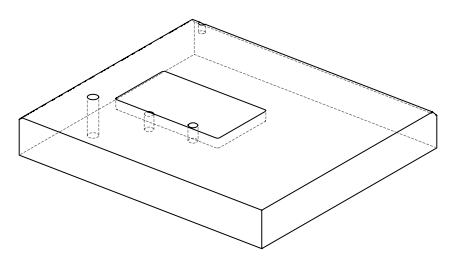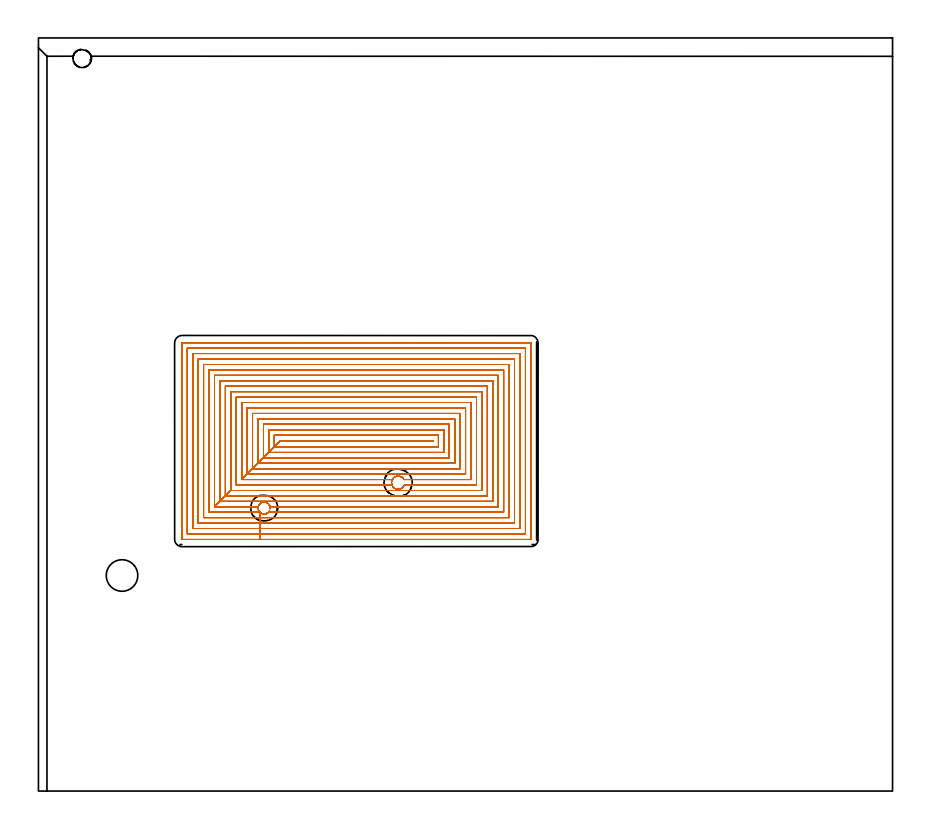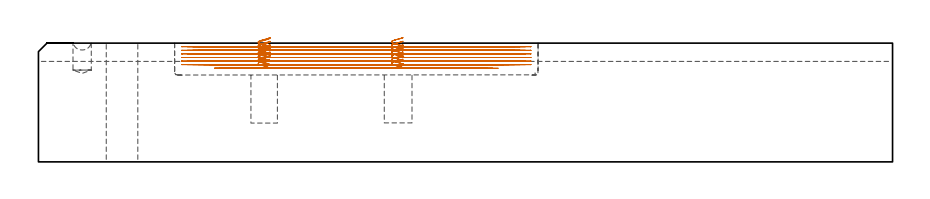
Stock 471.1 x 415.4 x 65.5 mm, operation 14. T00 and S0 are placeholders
(PLAN: 14 operations, 7 tool changes, 160.6 min)
(1 SPOT_DRILL | STEP1HOLE | NXT0321_9005460120000 | 0.03 min | 4 mm3)
(2 SPOT_DRILL_1 | STEP1POCKET | NXT0321_9005460120000 | 0.03 min | 1919 mm3)
(3 SPOT_DRILL_2 | STEP1POCKET_1 | NXT0321_9005460120000 | 0.03 min | 1922 mm3)
(4 SPOT_DRILL_3 | STEP1POCKET_2 | NXT0321_9005460120000 | 0.03 min | 1 mm3)
(5 DRILL_THROUGH_HOLE_INTO_CENTER | STEP1HOLE | NXT0301_072 | 0.28 min | 5212 mm3)
(6 DRILL_TO_ENLARGE_THROUGH_HOLE | STEP1HOLE | UGT0301_245 | 0.3 min | 10324 mm3)
(7 DRILL_BLIND_HOLE_INTO_CENTER | STEP1POCKET | NXT0301_128 | 0.12 min | 2928 mm3)
(8 DRILL_BLIND_HOLE_INTO_CENTER_1 | STEP1POCKET_1 | NXT0301_128 | 0.12 min | 2909 mm3)
(9 DRILL_BLIND_HOLE_INTO_CENTER_2 | STEP1POCKET_2 | NXT0301_072 | 0.08 min | 1230 mm3)
(10 MILL_ROUGH_BLIND_HOLE_CONTOUR | STEP1POCKET | NXT0201_013 | Spiral | 0.59 min | 2525 mm3)
(11 MILL_ROUGH_BLIND_HOLE_CONTOUR_1 | STEP1POCKET_1 | NXT0201_013 | Spiral | 0.64 min | 3239 mm3)
(12 AREA_MILL | FG_CHAMFER_SURFACE | UGT0205_001 | 6.7 min | 4562 mm3)
(13 AREA_MILL_1 | FG_CHAMFER_SURFACE_1 | UGT0205_001 | 15.36 min | 23914 mm3)
(14 MILL_RECTANGULAR_POCKET | POCKET_RECTANGULAR_STRAIGHT | UGT0201_086 | Follow Part, ap 2, ae 75% | 136.3 min | 408653 mm3)
(TOOL NXT0321_9005460120000 | NC Spot Drill, 142deg, 12mm, Carbide, Uncoated | D12 PA142 FL30 Z2)
(TOOL NXT0301_072 | Carbide Drill 10.1mm [860.1-1010-051A1-MM 2214] | D10.1 PA140 FL71 Z2)
(TOOL UGT0301_245 | Twist Drill 17.4 mm | D17.4 PA118 FL130 Z2)
(TOOL NXT0301_128 | Carbide Drill 12mm [861.1-1200-036A1-GP GC34] | D12 PA150 FL37.4 Z2)
(TOOL NXT0201_013 | ENDMILL 10mm | D10 FL30 Z4)
(TOOL UGT0205_001 | Chamfer Mill 20 x 3 x 45 deg. | D20 FL50 Z2)
(TOOL UGT0201_086 | End Mill 8 mm | D8 R2 FL19 Z4)
(OP 14 MILL_RECTANGULAR_POCKET, part 1 of 2)
G17 G21 G94 G90
T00 M6
G54
G17 G0 G90 X201.195 Y167.757 S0 M3
G43 Z75.5 H0
Z68.5
G94 G1 X201.038 Y167.567 Z68.434 F250.
X200.909 Y167.448 Z68.387
X200.381 Y167.038 Z68.208
X200.2 Y166.938 Z68.152
X199.941 Y166.796 Z68.073
X199.643 Y166.685 Z67.988
X199.469 Y166.622 Z67.938
X199.042 Y166.507 Z67.82
X198.593 Y166.472 Z67.699
X198.09 Y166.464 Z67.564
X197.728 Y166.515 Z67.467
X197.069 Y166.702 Z67.283
X196.846 Y166.794 Z67.218
X196.306 Y167.132 Z67.048
X195.829 Y167.501 Z66.886
X195.397 Y168.044 Z66.7
X195.132 Y168.48 Z66.563
X194.987 Y168.852 Z66.456
X194.969 Y168.901 Z66.442
X194.819 Y169.393 Z66.305
X194.774 Y169.803 Z66.194
X194.76 Y170.32 Z66.056
X194.797 Y170.682 Z65.958
X195.043 Y171.548 Z65.717
X195.367 Y172.103 Z65.544
X195.448 Y172.222 Z65.506
X195.713 Y172.58 Z65.387
X195.815 Y172.685 Z65.347
X196.187 Y172.983 Z65.22
X196.338 Y173.1 Z65.168
X196.815 Y173.389 Z65.019
X197.222 Y173.538 Z64.903
X197.698 Y173.681 Z64.77
X198.11 Y173.726 Z64.659
X198.627 Y173.74 Z64.52
X198.988 Y173.702 Z64.423
X199.485 Y173.567 Z64.285
X199.919 Y173.416 Z64.162
X200.412 Y173.127 Z64.008
X200.753 Y172.894 Z63.898
X200.811 Y172.848 Z63.878
X201.094 Y172.556 Z63.769
X201.268 Y172.332 Z63.693
X201.475 Y172.059 Z63.601
X201.617 Y171.8 Z63.522
X238.6 F500.
Y214.3
X112.1
Y171.8
X133.1 Y192.8
X217.6
Y193.3
X133.1
Y192.8
X130.1 Y189.8
X220.6
Y196.3
X130.1
Y189.8
X127.1 Y186.8
X223.6
Y199.3
X127.1
Y186.8
X124.1 Y183.8
X226.6
Y202.3
X124.1
Y183.8
X121.1 Y180.8
X229.6
Y205.3
X121.1
Y180.8
X118.1 Y177.8
X232.6
Y208.3
X118.1
Y177.8
X115.1 Y174.8
X235.6
Y211.3
X115.1
Y174.8
X112.1 Y171.8
X195.19
G0 X200.892 Y172.765 Z68.5
G1 X200.811 Y172.848 Z68.469 F250.
X200.753 Y172.894 Z68.449
X200.412 Y173.127 Z68.338
X199.919 Y173.416 Z68.185
X199.485 Y173.567 Z68.062
X198.988 Y173.702 Z67.924
X198.627 Y173.74 Z67.827
X198.11 Y173.726 Z67.688
X197.698 Y173.681 Z67.577
X197.222 Y173.538 Z67.444
X196.815 Y173.389 Z67.328
X196.338 Y173.1 Z67.179
X196.187 Y172.983 Z67.127
X195.815 Y172.685 Z67.
X195.713 Y172.58 Z66.96
X195.448 Y172.222 Z66.841
X195.367 Y172.103 Z66.802
X195.043 Y171.548 Z66.63
X195.027 Y171.507 Z66.618
X194.953 Y171.26 Z66.549
X194.797 Y170.682 Z66.389
X194.76 Y170.32 Z66.291
X194.774 Y169.803 Z66.153
X194.819 Y169.393 Z66.042
X194.969 Y168.901 Z65.905
X194.987 Y168.852 Z65.89
X195.132 Y168.48 Z65.784
X195.397 Y168.044 Z65.647
X195.829 Y167.501 Z65.461
X196.306 Y167.132 Z65.299
X196.846 Y166.794 Z65.129
X197.078 Y166.7 Z65.062
X197.728 Y166.515 Z64.88
X198.09 Y166.464 Z64.782
X198.593 Y166.472 Z64.648
X199.042 Y166.507 Z64.527
X199.469 Y166.622 Z64.408
X199.643 Y166.685 Z64.359
X199.941 Y166.796 Z64.274
X200.2 Y166.938 Z64.194
X200.381 Y167.038 Z64.139
X200.909 Y167.448 Z63.96
X201.038 Y167.567 Z63.913
X201.235 Y167.807 Z63.83
X201.33 Y167.947 Z63.785
X201.716 Y168.56 Z63.59
X201.802 Y168.8 Z63.522
X241.6 F500.
Y217.3
X109.1
Y168.8
X195.007
G0 X127.484 Y154.728 Z68.5
G1 X127.386 Y154.507 Z68.435 F250.
X127.087 Y154.063 Z68.292
X126.995 Y153.958 Z68.254
X126.638 Y153.573 Z68.113
X126.079 Y153.219 Z67.936
X125.687 Y153.023 Z67.819
X125.378 Y152.922 Z67.732
X124.913 Y152.823 Z67.604
X124.589 Y152.79 Z67.517
X123.967 Y152.848 Z67.35
X123.893 Y152.864 Z67.329
X123.59 Y152.928 Z67.246
X123.446 Y152.986 Z67.205
X123.068 Y153.138 Z67.096
X122.798 Y153.264 Z67.016
X122.31 Y153.655 Z66.848
X121.867 Y154.115 Z66.677
X121.615 Y154.523 Z66.548
X121.427 Y154.892 Z66.438
X121.3 Y155.354 Z66.309
X121.213 Y155.808 Z66.185
X121.205 Y156.179 Z66.086
X121.25 Y156.651 Z65.959
X121.34 Y157.058 Z65.847
X121.41 Y157.24 Z65.795
X121.495 Y157.435 Z65.738
X121.78 Y157.982 Z65.573
X122.108 Y158.359 Z65.439
X122.323 Y158.588 Z65.355
X122.505 Y158.735 Z65.292
X122.599 Y158.795 Z65.262
X123.266 Y159.174 Z65.056
X123.463 Y159.236 Z65.001
X124.013 Y159.359 Z64.85
X124.385 Y159.398 Z64.75
X124.84 Y159.368 Z64.628
X125.282 Y159.306 Z64.508
X125.625 Y159.194 Z64.411
X126.157 Y158.955 Z64.255
X126.443 Y158.769 Z64.164
X126.956 Y158.303 Z63.978
X127.264 Y157.887 Z63.839
X127.431 Y157.603 Z63.751
X127.495 Y157.487 Z63.716
X127.65 Y157.071 Z63.597
X127.712 Y156.8 Z63.522
X253.6 F500.
Y229.3
X97.1
Y156.8
X106.1 Y165.8
X244.6
Y220.3
X106.1
Y165.8
X103.1 Y162.8
X247.6
Y223.3
X103.1
Y162.8
X100.1 Y159.8
X250.6
Y226.3
X100.1
Y159.8
X97.1 Y156.8
X121.283
G0 X127.756 Y155.677 Z68.5
G1 X127.77 Y155.779 Z68.472 F250.
X127.798 Y156.229 Z68.351
X127.755 Y156.606 Z68.25
X127.65 Y157.071 Z68.122
X127.495 Y157.487 Z68.003
X127.431 Y157.603 Z67.967
X127.264 Y157.887 Z67.879
X126.956 Y158.303 Z67.741
X126.443 Y158.769 Z67.555
X126.157 Y158.955 Z67.463
X125.625 Y159.194 Z67.307
X125.282 Y159.306 Z67.211
X124.84 Y159.368 Z67.091
X124.385 Y159.398 Z66.969
X124.013 Y159.359 Z66.868
X123.463 Y159.236 Z66.717
X123.262 Y159.172 Z66.661
X122.599 Y158.795 Z66.456
X122.505 Y158.735 Z66.427
X122.323 Y158.588 Z66.364
X122.108 Y158.359 Z66.28
X121.78 Y157.982 Z66.146
X121.495 Y157.435 Z65.981
X121.41 Y157.24 Z65.924
X121.34 Y157.058 Z65.872
X121.25 Y156.651 Z65.76
X121.205 Y156.179 Z65.633
X121.213 Y155.808 Z65.533
X121.3 Y155.354 Z65.409
X121.427 Y154.892 Z65.281
X121.615 Y154.523 Z65.17
X121.867 Y154.115 Z65.042
X122.31 Y153.655 Z64.87
X122.798 Y153.264 Z64.703
X123.068 Y153.138 Z64.623
X123.446 Y152.986 Z64.514
X123.59 Y152.928 Z64.472
X123.893 Y152.864 Z64.389
X123.967 Y152.848 Z64.369
X124.589 Y152.79 Z64.202
X124.913 Y152.823 Z64.114
X125.378 Y152.922 Z63.987
X125.687 Y153.023 Z63.9
X126.079 Y153.219 Z63.782
X126.638 Y153.573 Z63.605
X126.849 Y153.8 Z63.522
X256.6 F500.
Y232.3
X94.1
Y153.8
X122.17
Y150.8
X259.6
Y235.3
X91.1
Y150.8
X122.17
Y147.8
X262.6
Y238.3
X88.1
Y147.8
X122.17
Y144.8
X265.6
Y241.3
X85.1
Y144.8
X122.17
Y141.8
X268.6
Y244.3
X82.1
Y141.8
X122.17
Y138.8
X271.5
X271.555 Y138.805
X271.595 Y138.845
X271.6 Y138.9
Y247.2
X271.595 Y247.255
X271.555 Y247.295
X271.5 Y247.3
X79.2
X79.145 Y247.295
X79.105 Y247.255
X79.1 Y247.2
Y138.9
X79.105 Y138.845
X79.145 Y138.805
X79.2 Y138.8
X122.17
X123.17
G0 X201.195 Y167.757 Z66.522
G1 X201.038 Y167.567 Z66.456 F250.
X200.91 Y167.45 Z66.41
X200.379 Y167.037 Z66.229
X200.172 Y166.923 Z66.166
X199.943 Y166.796 Z66.096
X199.594 Y166.667 Z65.996
X199.469 Y166.622 Z65.961
X199.042 Y166.507 Z65.842
X198.593 Y166.472 Z65.721
X198.09 Y166.464 Z65.587
X197.728 Y166.515 Z65.489
X197.069 Y166.702 Z65.305
X196.846 Y166.794 Z65.24
X196.306 Y167.132 Z65.07
X195.829 Y167.501 Z64.908
X195.397 Y168.044 Z64.722
X195.132 Y168.48 Z64.586
X194.987 Y168.852 Z64.479
X194.969 Y168.901 Z64.465
X194.819 Y169.393 Z64.327
X194.774 Y169.803 Z64.216
X194.76 Y170.32 Z64.078
X194.797 Y170.682 Z63.98
X195.043 Y171.548 Z63.739
X195.367 Y172.103 Z63.567
X195.448 Y172.222 Z63.528
X195.713 Y172.58 Z63.409
X195.813 Y172.683 Z63.37
X196.237 Y173.022 Z63.225
X196.338 Y173.1 Z63.191
X196.815 Y173.389 Z63.041
X197.222 Y173.538 Z62.925
X197.698 Y173.681 Z62.792
X198.11 Y173.726 Z62.681
X198.627 Y173.74 Z62.542
X198.988 Y173.702 Z62.445
X199.485 Y173.567 Z62.307
X199.919 Y173.416 Z62.184
X200.412 Y173.126 Z62.031
X200.753 Y172.894 Z61.92
X200.811 Y172.848 Z61.9
X201.094 Y172.556 Z61.791
X201.268 Y172.332 Z61.715
X201.475 Y172.059 Z61.623
X201.617 Y171.8 Z61.544
X238.6 F500.
Y214.3
X112.1
Y171.8
X133.1 Y192.8
X217.6
Y193.3
X133.1
Y192.8
X130.1 Y189.8
X220.6
Y196.3
X130.1
Y189.8
X127.1 Y186.8
X223.6
Y199.3
X127.1
Y186.8
X124.1 Y183.8
X226.6
Y202.3
X124.1
Y183.8
X121.1 Y180.8
X229.6
Y205.3
X121.1
Y180.8
X118.1 Y177.8
X232.6
Y208.3
X118.1
Y177.8
X115.1 Y174.8
X235.6
Y211.3
X115.1
Y174.8
X112.1 Y171.8
X195.19
G0 X200.892 Y172.765 Z66.522
G1 X200.811 Y172.848 Z66.491 F250.
X200.753 Y172.894 Z66.471
X200.412 Y173.126 Z66.361
X199.919 Y173.416 Z66.208
X199.485 Y173.567 Z66.084
X198.988 Y173.702 Z65.946
X198.627 Y173.74 Z65.849
X198.11 Y173.726 Z65.711
X197.698 Y173.681 Z65.599
X197.222 Y173.538 Z65.466
X196.815 Y173.389 Z65.35
X196.338 Y173.1 Z65.201
X196.237 Y173.022 Z65.167
X195.813 Y172.683 Z65.021
X195.713 Y172.58 Z64.983
X195.448 Y172.222 Z64.863
X195.367 Y172.103 Z64.825
X195.043 Y171.548 Z64.652
X195.027 Y171.507 Z64.641
X194.953 Y171.26 Z64.572
X194.797 Y170.682 Z64.411
X194.76 Y170.32 Z64.314
X194.774 Y169.803 Z64.175
X194.819 Y169.393 Z64.065
X194.969 Y168.901 Z63.927
X194.987 Y168.852 Z63.913
X195.132 Y168.48 Z63.806
X195.397 Y168.044 Z63.669
X195.829 Y167.501 Z63.483
X196.306 Y167.132 Z63.322
X196.846 Y166.794 Z63.151
X197.078 Y166.7 Z63.084
X197.728 Y166.515 Z62.903
X198.09 Y166.464 Z62.805
X198.593 Y166.472 Z62.67
X199.042 Y166.507 Z62.549
X199.469 Y166.622 Z62.431
X199.594 Y166.667 Z62.395
X199.943 Y166.796 Z62.296
X200.172 Y166.923 Z62.225
X200.379 Y167.037 Z62.162
X200.91 Y167.45 Z61.982
X201.038 Y167.567 Z61.935
X201.235 Y167.807 Z61.852
X201.33 Y167.947 Z61.807
X201.716 Y168.56 Z61.613
X201.802 Y168.8 Z61.544
X241.6 F500.
Y217.3
X109.1
Y168.8
X195.007
G0 X127.484 Y154.728 Z66.522
G1 X127.385 Y154.507 Z66.457 F250.
X127.087 Y154.062 Z66.314
X126.995 Y153.958 Z66.276
X126.638 Y153.573 Z66.136
X126.079 Y153.219 Z65.958
X125.687 Y153.023 Z65.841
X125.378 Y152.922 Z65.754
X124.913 Y152.823 Z65.626
X124.589 Y152.79 Z65.539
X123.967 Y152.848 Z65.372
X123.59 Y152.928 Z65.269
X123.068 Y153.138 Z65.118
X122.798 Y153.264 Z65.038
X122.31 Y153.655 Z64.87
X121.867 Y154.115 Z64.699
X121.615 Y154.523 Z64.571
X121.427 Y154.892 Z64.46
X121.3 Y155.354 Z64.331
X121.213 Y155.808 Z64.208
X121.205 Y156.179 Z64.108
X121.25 Y156.651 Z63.981
X121.34 Y157.058 Z63.869
X121.41 Y157.24 Z63.817
X121.495 Y157.435 Z63.76
X121.78 Y157.982 Z63.595
X122.108 Y158.359 Z63.461
X122.323 Y158.588 Z63.377
X122.505 Y158.735 Z63.314
X122.599 Y158.795 Z63.284
X123.266 Y159.174 Z63.079
X123.463 Y159.236 Z63.023
X124.013 Y159.359 Z62.872
X124.385 Y159.398 Z62.772
X124.84 Y159.368 Z62.65
X125.28 Y159.307 Z62.531
X125.631 Y159.191 Z62.432
X126.157 Y158.955 Z62.277
X126.443 Y158.769 Z62.186
X126.956 Y158.303 Z62.
X127.264 Y157.887 Z61.862
X127.431 Y157.603 Z61.773
X127.495 Y157.487 Z61.738
X127.65 Y157.071 Z61.619
X127.712 Y156.8 Z61.544
X253.6 F500.
Y229.3
X97.1
Y156.8
X106.1 Y165.8
X244.6
Y220.3
X106.1
Y165.8
X103.1 Y162.8
X247.6
Y223.3
X103.1
Y162.8
X100.1 Y159.8
X250.6
Y226.3
X100.1
Y159.8
X97.1 Y156.8
X121.283
G0 X127.756 Y155.677 Z66.522
G1 X127.77 Y155.779 Z66.495 F250.
X127.798 Y156.229 Z66.374
X127.755 Y156.606 Z66.272
X127.65 Y157.071 Z66.144
X127.495 Y157.487 Z66.025
X127.431 Y157.603 Z65.99
X127.264 Y157.887 Z65.901
X126.956 Y158.303 Z65.763
X126.443 Y158.769 Z65.577
X126.157 Y158.955 Z65.486
X125.631 Y159.191 Z65.331
X125.28 Y159.307 Z65.232
X124.84 Y159.368 Z65.113
X124.385 Y159.398 Z64.991
X124.013 Y159.359 Z64.891
X123.463 Y159.236 Z64.74
X123.262 Y159.172 Z64.683
X122.599 Y158.795 Z64.479
X122.505 Y158.735 Z64.449
X122.323 Y158.588 Z64.386
X122.108 Y158.359 Z64.302
X121.78 Y157.982 Z64.168
X121.495 Y157.435 Z64.003
X121.41 Y157.24 Z63.946
X121.34 Y157.058 Z63.894
X121.25 Y156.651 Z63.782
X121.205 Y156.179 Z63.655
X121.213 Y155.808 Z63.555
X121.3 Y155.354 Z63.432
X121.427 Y154.892 Z63.303
X121.615 Y154.523 Z63.192
X121.867 Y154.115 Z63.064
X122.31 Y153.655 Z62.893
X122.798 Y153.264 Z62.725
X123.068 Y153.138 Z62.645
X123.59 Y152.928 Z62.494
X123.967 Y152.848 Z62.391
X124.589 Y152.79 Z62.224
X124.913 Y152.823 Z62.137
X125.378 Y152.922 Z62.009
X125.687 Y153.023 Z61.922
X126.079 Y153.219 Z61.805
X126.638 Y153.573 Z61.627
X126.849 Y153.8 Z61.544
X256.6 F500.
Y232.3
X94.1
Y153.8
X122.17
Y150.8
X259.6
Y235.3
X91.1
Y150.8
X122.17
Y147.8
X262.6
Y238.3
X88.1
Y147.8
X122.17
Y144.8
X265.6
Y241.3
X85.1
Y144.8
X122.17
Y141.8
X268.6
Y244.3
X82.1
Y141.8
X122.17
Y138.8
X271.5
X271.555 Y138.805
X271.595 Y138.845
X271.6 Y138.9
Y247.2
X271.595 Y247.255
X271.555 Y247.295
X271.5 Y247.3
X79.2
X79.145 Y247.295
X79.105 Y247.255
X79.1 Y247.2
Y138.9
X79.105 Y138.845
X79.145 Y138.805
X79.2 Y138.8
X122.17
X123.17
G0 X201.195 Y167.757 Z64.544
G1 X201.038 Y167.567 Z64.478 F250.
X200.91 Y167.45 Z64.432
X200.379 Y167.037 Z64.251
X199.943 Y166.796 Z64.118
X199.594 Y166.667 Z64.018
X199.469 Y166.622 Z63.983
X199.042 Y166.507 Z63.864
X198.593 Y166.472 Z63.744
X198.09 Y166.464 Z63.609
X197.729 Y166.515 Z63.511
X197.068 Y166.703 Z63.327
X196.847 Y166.794 Z63.263
X196.304 Y167.134 Z63.091
X196.013 Y167.359 Z62.993
X195.829 Y167.501 Z62.93
X195.399 Y168.041 Z62.745
X195.132 Y168.479 Z62.608
X194.981 Y168.867 Z62.497
X194.969 Y168.901 Z62.487
X194.819 Y169.393 Z62.349
X194.774 Y169.803 Z62.239
X194.76 Y170.32 Z62.1
X194.797 Y170.682 Z62.002
X195.043 Y171.548 Z61.761
X195.367 Y172.103 Z61.589
X195.448 Y172.222 Z61.55
X195.713 Y172.58 Z61.431
X195.813 Y172.683 Z61.392
X196.237 Y173.022 Z61.247
X196.338 Y173.1 Z61.213
X196.592 Y173.253 Z61.133
X196.815 Y173.389 Z61.064
X197.222 Y173.538 Z60.947
X197.698 Y173.681 Z60.814
X198.11 Y173.726 Z60.703
X198.627 Y173.74 Z60.565
X198.988 Y173.702 Z60.467
X199.485 Y173.567 Z60.329
X199.922 Y173.415 Z60.205
X200.411 Y173.127 Z60.053
X200.753 Y172.894 Z59.942
X200.811 Y172.848 Z59.922
X201.092 Y172.558 Z59.814
X201.301 Y172.289 Z59.723
X201.475 Y172.059 Z59.646
X201.617 Y171.8 Z59.567
X238.6 F500.
Y214.3
X112.1
Y171.8
X133.1 Y192.8
X217.6
Y193.3
X133.1
Y192.8
X130.1 Y189.8
X220.6
Y196.3
X130.1
Y189.8
X127.1 Y186.8
X223.6
Y199.3
X127.1
Y186.8
X124.1 Y183.8
X226.6
Y202.3
X124.1
Y183.8
X121.1 Y180.8
X229.6
Y205.3
X121.1
Y180.8
X118.1 Y177.8
X232.6
Y208.3
X118.1
Y177.8
X115.1 Y174.8
X235.6
Y211.3
X115.1
Y174.8
X112.1 Y171.8
X195.19
G0 X200.892 Y172.765 Z64.544
G1 X200.811 Y172.848 Z64.513 F250.
X200.753 Y172.894 Z64.493
X200.411 Y173.127 Z64.383
X199.922 Y173.415 Z64.23
X199.485 Y173.567 Z64.106
X198.988 Y173.702 Z63.969
X198.627 Y173.74 Z63.871
X198.11 Y173.726 Z63.733
X197.698 Y173.681 Z63.622
X197.222 Y173.538 Z63.488
X196.815 Y173.389 Z63.372
X196.592 Y173.253 Z63.302
X196.338 Y173.1 Z63.223
X196.237 Y173.022 Z63.189
X195.813 Y172.683 Z63.043
X195.713 Y172.58 Z63.005
X195.448 Y172.222 Z62.885
X195.367 Y172.103 Z62.847
X195.043 Y171.548 Z62.675
X195.027 Y171.507 Z62.663
X194.953 Y171.26 Z62.594
X194.797 Y170.682 Z62.433
X194.76 Y170.32 Z62.336
X194.774 Y169.803 Z62.197
X194.819 Y169.393 Z62.087
X194.969 Y168.901 Z61.949
X194.981 Y168.867 Z61.939
X195.132 Y168.479 Z61.828
X195.399 Y168.041 Z61.69
X195.829 Y167.501 Z61.505
X196.013 Y167.359 Z61.443
X196.304 Y167.134 Z61.345
X196.847 Y166.794 Z61.173
X197.068 Y166.703 Z61.109
X197.729 Y166.515 Z60.925
X198.09 Y166.464 Z60.827
X198.593 Y166.472 Z60.692
X199.042 Y166.507 Z60.572
X199.469 Y166.622 Z60.453
X199.594 Y166.667 Z60.417
X199.943 Y166.796 Z60.318
X200.379 Y167.037 Z60.184
X200.91 Y167.45 Z60.004
X201.038 Y167.567 Z59.957
X201.235 Y167.807 Z59.874
X201.33 Y167.947 Z59.829
X201.716 Y168.56 Z59.635
X201.802 Y168.8 Z59.567
X241.6 F500.
Y217.3
X109.1
Y168.8
X195.007
G0 X127.484 Y154.728 Z64.544
G1 X127.385 Y154.507 Z64.479 F250.
X127.087 Y154.062 Z64.336
X126.995 Y153.958 Z64.299
X126.638 Y153.573 Z64.158
X126.079 Y153.219 Z63.981
X125.687 Y153.023 Z63.863
X125.378 Y152.922 Z63.776
X124.913 Y152.823 Z63.649
X124.589 Y152.79 Z63.561
X123.967 Y152.848 Z63.394
X123.59 Y152.928 Z63.291
X123.068 Y153.138 Z63.14
X122.798 Y153.264 Z63.06
X122.31 Y153.655 Z62.893
X121.867 Y154.115 Z62.721
X121.615 Y154.523 Z62.593
X121.427 Y154.892 Z62.482
X121.3 Y155.354 Z62.354
X121.213 Y155.808 Z62.23
X121.205 Y156.179 Z62.13
X121.25 Y156.651 Z62.003
X121.34 Y157.058 Z61.892
X121.41 Y157.24 Z61.839
X121.495 Y157.435 Z61.782
X121.78 Y157.982 Z61.617
X122.108 Y158.359 Z61.483
X122.323 Y158.588 Z61.399
X122.505 Y158.735 Z61.336
X122.599 Y158.795 Z61.307
X123.266 Y159.174 Z61.101
X123.463 Y159.236 Z61.046
X124.013 Y159.359 Z60.895
X124.385 Y159.398 Z60.794
X124.84 Y159.368 Z60.672
X125.28 Y159.307 Z60.553
X125.631 Y159.191 Z60.454
X126.157 Y158.955 Z60.3
X126.443 Y158.769 Z60.208
X126.956 Y158.303 Z60.022
X127.264 Y157.887 Z59.884
X127.431 Y157.603 Z59.796
X127.495 Y157.487 Z59.76
X127.65 Y157.071 Z59.641
X127.712 Y156.8 Z59.567
X253.6 F500.
Y229.3
X97.1
Y156.8
X106.1 Y165.8
X244.6
Y220.3
X106.1
Y165.8
X103.1 Y162.8
X247.6
Y223.3
X103.1
Y162.8
X100.1 Y159.8
X250.6
Y226.3
X100.1
Y159.8
X97.1 Y156.8
X121.283
G0 X127.756 Y155.677 Z64.544
G1 X127.77 Y155.779 Z64.517 F250.
X127.798 Y156.229 Z64.396
X127.755 Y156.606 Z64.294
X127.65 Y157.071 Z64.166
X127.495 Y157.487 Z64.047
X127.431 Y157.603 Z64.012
X127.264 Y157.887 Z63.924
X126.956 Y158.303 Z63.785
X126.443 Y158.769 Z63.599
X126.157 Y158.955 Z63.508
X125.631 Y159.191 Z63.353
X125.28 Y159.307 Z63.255
X124.84 Y159.368 Z63.135
X124.385 Y159.398 Z63.013
X124.013 Y159.359 Z62.913
X123.463 Y159.236 Z62.762
X123.262 Y159.172 Z62.705
X122.599 Y158.795 Z62.501
X122.505 Y158.735 Z62.471
X122.323 Y158.588 Z62.408
X122.108 Y158.359 Z62.324
X121.78 Y157.982 Z62.19
X121.495 Y157.435 Z62.025
X121.41 Y157.24 Z61.968
X121.34 Y157.058 Z61.916
X121.25 Y156.651 Z61.804
X121.205 Y156.179 Z61.677
X121.213 Y155.808 Z61.578
X121.3 Y155.354 Z61.454
X121.427 Y154.892 Z61.325
X121.615 Y154.523 Z61.215
X121.867 Y154.115 Z61.086
X122.31 Y153.655 Z60.915
X122.798 Y153.264 Z60.747
X123.068 Y153.138 Z60.667
X123.59 Y152.928 Z60.517
X123.967 Y152.848 Z60.413
X124.589 Y152.79 Z60.246
X124.913 Y152.823 Z60.159
X125.378 Y152.922 Z60.031
X125.687 Y153.023 Z59.944
X126.079 Y153.219 Z59.827
X126.638 Y153.573 Z59.65
X126.849 Y153.8 Z59.567
X256.6 F500.
Y232.3
X94.1
Y153.8
X122.17
Y150.8
X259.6
Y235.3
X91.1
Y150.8
X122.17
Y147.8
X262.6
Y238.3
X88.1
Y147.8
X122.17
Y144.8
X265.6
Y241.3
X85.1
Y144.8
X122.17
Y141.8
X268.6
Y244.3
X82.1
Y141.8
X122.17
Y138.8
X271.5
X271.555 Y138.805
X271.595 Y138.845
X271.6 Y138.9
Y247.2
X271.595 Y247.255
X271.555 Y247.295
X271.5 Y247.3
X79.2
X79.145 Y247.295
X79.105 Y247.255
X79.1 Y247.2
Y138.9
X79.105 Y138.845
X79.145 Y138.805
X79.2 Y138.8
X122.17
X123.17
G0 X201.195 Y167.757 Z62.567
G1 X201.038 Y167.567 Z62.501 F250.
X200.909 Y167.448 Z62.454
X200.381 Y167.038 Z62.274
X199.941 Y166.796 Z62.14
X199.643 Y166.685 Z62.055
X199.469 Y166.622 Z62.005
X199.042 Y166.507 Z61.886
X198.593 Y166.472 Z61.766
X198.09 Y166.464 Z61.631
X197.73 Y166.515 Z61.534
X197.064 Y166.704 Z61.348
X196.847 Y166.793 Z61.285
X196.3 Y167.136 Z61.112
X196.076 Y167.31 Z61.036
X195.829 Y167.501 Z60.953
X195.399 Y168.043 Z60.767
X195.132 Y168.479 Z60.63
X194.981 Y168.867 Z60.519
X194.969 Y168.901 Z60.509
X194.819 Y169.393 Z60.371
X194.774 Y169.803 Z60.261
X194.76 Y170.32 Z60.122
X194.797 Y170.682 Z60.025
X195.043 Y171.548 Z59.783
X195.367 Y172.103 Z59.611
X195.448 Y172.222 Z59.573
X195.713 Y172.58 Z59.453
X195.815 Y172.685 Z59.414
X196.187 Y172.983 Z59.286
X196.338 Y173.1 Z59.235
X196.815 Y173.389 Z59.086
X197.222 Y173.538 Z58.97
X197.698 Y173.681 Z58.836
X198.11 Y173.726 Z58.725
X198.627 Y173.74 Z58.587
X198.988 Y173.702 Z58.489
X199.485 Y173.567 Z58.352
X199.921 Y173.415 Z58.228
X200.412 Y173.127 Z58.075
X200.753 Y172.894 Z57.965
X200.811 Y172.848 Z57.945
X201.092 Y172.558 Z57.836
X201.301 Y172.289 Z57.745
X201.475 Y172.059 Z57.668
X201.617 Y171.8 Z57.589
X238.6 F500.
Y214.3
X112.1
Y171.8
X133.1 Y192.8
X217.6
Y193.3
X133.1
Y192.8
X130.1 Y189.8
X220.6
Y196.3
X130.1
Y189.8
X127.1 Y186.8
X223.6
Y199.3
X127.1
Y186.8
X124.1 Y183.8
X226.6
Y202.3
X124.1
Y183.8
X121.1 Y180.8
X229.6
Y205.3
X121.1
Y180.8
X118.1 Y177.8
X232.6
Y208.3
X118.1
Y177.8
X115.1 Y174.8
X235.6
Y211.3
X115.1
Y174.8
X112.1 Y171.8
X195.19
G0 X200.892 Y172.765 Z62.567
G1 X200.811 Y172.848 Z62.536 F250.
X200.753 Y172.894 Z62.516
X200.412 Y173.127 Z62.405
X199.921 Y173.415 Z62.253
X199.485 Y173.567 Z62.129
X198.988 Y173.702 Z61.991
X198.627 Y173.74 Z61.894
X198.11 Y173.726 Z61.755
X197.698 Y173.681 Z61.644
X197.222 Y173.538 Z61.511
X196.815 Y173.389 Z61.394
X196.338 Y173.1 Z61.245
X196.187 Y172.983 Z61.194
X195.815 Y172.685 Z61.066
X195.713 Y172.58 Z61.027
X195.448 Y172.222 Z60.908
X195.367 Y172.103 Z60.869
X195.043 Y171.548 Z60.697
X195.027 Y171.507 Z60.685
X194.953 Y171.26 Z60.616
X194.797 Y170.682 Z60.456
X194.76 Y170.32 Z60.358
X194.774 Y169.803 Z60.219
X194.819 Y169.393 Z60.109
X194.969 Y168.901 Z59.971
X194.981 Y168.867 Z59.962
X195.132 Y168.479 Z59.85
X195.399 Y168.043 Z59.713
X195.829 Y167.501 Z59.528
X196.076 Y167.31 Z59.444
X196.3 Y167.136 Z59.368
X196.847 Y166.793 Z59.195
X197.064 Y166.704 Z59.132
X197.73 Y166.515 Z58.947
X198.09 Y166.464 Z58.849
X198.593 Y166.472 Z58.714
X199.042 Y166.507 Z58.594
X199.469 Y166.622 Z58.475
X199.643 Y166.685 Z58.426
X199.941 Y166.796 Z58.34
X200.381 Y167.038 Z58.206
X200.909 Y167.448 Z58.027
X201.038 Y167.567 Z57.98
X201.235 Y167.807 Z57.897
X201.33 Y167.947 Z57.851
X201.716 Y168.56 Z57.657
X201.802 Y168.8 Z57.589
X241.6 F500.
Y217.3
X109.1
Y168.8
X195.007
G0 X127.485 Y154.728 Z62.567
G1 X127.386 Y154.508 Z62.502 F250.
X127.087 Y154.063 Z62.358
X126.995 Y153.958 Z62.321
X126.638 Y153.573 Z62.18
X126.079 Y153.219 Z62.003
X125.687 Y153.023 Z61.885
X125.378 Y152.922 Z61.798
X124.913 Y152.823 Z61.671
X124.589 Y152.79 Z61.584
X123.967 Y152.848 Z61.416
X123.59 Y152.928 Z61.313
X123.068 Y153.138 Z61.162
X122.798 Y153.264 Z61.083
X122.31 Y153.655 Z60.915
X121.867 Y154.115 Z60.744
X121.615 Y154.523 Z60.615
X121.427 Y154.892 Z60.504
X121.3 Y155.354 Z60.376
X121.213 Y155.808 Z60.252
X121.205 Y156.179 Z60.153
X121.25 Y156.651 Z60.025
X121.34 Y157.058 Z59.914
X121.41 Y157.24 Z59.862
X121.495 Y157.435 Z59.805
X121.78 Y157.982 Z59.639
X122.108 Y158.359 Z59.505
X122.323 Y158.588 Z59.421
X122.505 Y158.735 Z59.359
X122.599 Y158.795 Z59.329
X123.266 Y159.174 Z59.123
X123.463 Y159.236 Z59.068
X124.013 Y159.359 Z58.917
X124.385 Y159.398 Z58.817
X124.84 Y159.368 Z58.694
X125.282 Y159.306 Z58.575
X125.625 Y159.194 Z58.478
X126.157 Y158.955 Z58.322
X126.443 Y158.769 Z58.231
X126.956 Y158.303 Z58.045
X127.264 Y157.887 Z57.906
X127.431 Y157.603 Z57.818
X127.495 Y157.487 Z57.782
X127.65 Y157.071 Z57.663
X127.712 Y156.8 Z57.589
X253.6 F500.
Y229.3
X97.1
Y156.8
X106.1 Y165.8
X244.6
Y220.3
X106.1
Y165.8
X103.1 Y162.8
X247.6
Y223.3
X103.1
Y162.8
X100.1 Y159.8
X250.6
Y226.3
X100.1
Y159.8
X97.1 Y156.8
X121.283
G0 X127.756 Y155.677 Z62.567
G1 X127.77 Y155.779 Z62.539 F250.
X127.798 Y156.229 Z62.418
X127.755 Y156.606 Z62.317
X127.65 Y157.071 Z62.189
X127.495 Y157.487 Z62.07
X127.431 Y157.603 Z62.034
X127.264 Y157.887 Z61.946
X126.956 Y158.303 Z61.807
X126.443 Y158.769 Z61.621
X126.157 Y158.955 Z61.53
X125.625 Y159.194 Z61.374
X125.282 Y159.306 Z61.277
X124.84 Y159.368 Z61.158
X124.385 Y159.398 Z61.035
X124.013 Y159.359 Z60.935
X123.463 Y159.236 Z60.784
X123.262 Y159.172 Z60.728
X122.599 Y158.795 Z60.523
X122.505 Y158.735 Z60.493
X122.323 Y158.588 Z60.431
X122.108 Y158.359 Z60.347
X121.78 Y157.982 Z60.213
X121.495 Y157.435 Z60.047
X121.41 Y157.24 Z59.99
X121.34 Y157.058 Z59.938
X121.25 Y156.651 Z59.827
X121.205 Y156.179 Z59.699
X121.213 Y155.808 Z59.6
X121.3 Y155.354 Z59.476
X121.427 Y154.892 Z59.348
X121.615 Y154.523 Z59.237
X121.867 Y154.115 Z59.108
X122.31 Y153.655 Z58.937
X122.798 Y153.264 Z58.769
X123.068 Y153.138 Z58.69
X123.59 Y152.928 Z58.539
X123.967 Y152.848 Z58.436
X124.589 Y152.79 Z58.268
X124.913 Y152.823 Z58.181
X125.378 Y152.922 Z58.054
X125.687 Y153.023 Z57.967
X126.079 Y153.219 Z57.849
X126.638 Y153.573 Z57.672
X126.849 Y153.8 Z57.589
X256.6 F500.
Y232.3
X94.1
Y153.8
X122.17
Y150.8
X259.6
Y235.3
X91.1
Y150.8
X122.17
Y147.8
X262.6
Y238.3
X88.1
Y147.8
X122.17
Y144.8
X265.6
Y241.3
X85.1
Y144.8
X122.17
Y141.8
X268.6
Y244.3
X82.1
Y141.8
X122.17
Y138.8
X271.5
X271.555 Y138.805
X271.595 Y138.845
X271.6 Y138.9
Y247.2
X271.595 Y247.255
X271.555 Y247.295
X271.5 Y247.3
X79.2
X79.145 Y247.295
X79.105 Y247.255
X79.1 Y247.2
Y138.9
X79.105 Y138.845
X79.145 Y138.805
X79.2 Y138.8
X122.17
X123.17
G0 X201.195 Y167.757 Z60.589
G1 X201.038 Y167.567 Z60.523 F250.
X200.909 Y167.448 Z60.476
X200.381 Y167.038 Z60.297
X199.941 Y166.796 Z60.162
X199.643 Y166.685 Z60.077
X199.469 Y166.622 Z60.027
X199.042 Y166.507 Z59.909
X198.593 Y166.472 Z59.788
X198.09 Y166.464 Z59.653
X197.73 Y166.515 Z59.556
X197.064 Y166.704 Z59.37
X196.847 Y166.793 Z59.308
X196.3 Y167.136 Z59.135
X196.117 Y167.278 Z59.072
X195.829 Y167.501 Z58.975
X195.398 Y168.044 Z58.789
X195.132 Y168.48 Z58.652
X194.987 Y168.852 Z58.545
X194.969 Y168.901 Z58.531
X194.819 Y169.393 Z58.393
X194.774 Y169.803 Z58.283
X194.76 Y170.32 Z58.145
X194.797 Y170.682 Z58.047
X195.043 Y171.548 Z57.806
X195.367 Y172.103 Z57.633
X195.448 Y172.222 Z57.595
X195.713 Y172.58 Z57.475
X195.815 Y172.685 Z57.436
X196.187 Y172.983 Z57.308
X196.338 Y173.1 Z57.257
X196.815 Y173.389 Z57.108
X197.222 Y173.538 Z56.992
X197.698 Y173.681 Z56.859
X198.11 Y173.726 Z56.747
X198.627 Y173.74 Z56.609
X198.988 Y173.702 Z56.512
X199.485 Y173.567 Z56.374
X199.92 Y173.415 Z56.25
X200.412 Y173.127 Z56.097
X200.753 Y172.894 Z55.987
X200.811 Y172.848 Z55.967
X201.094 Y172.556 Z55.858
X201.268 Y172.332 Z55.782
X201.475 Y172.059 Z55.69
X201.617 Y171.8 Z55.611
X238.6 F500.
Y214.3
X112.1
Y171.8
X133.1 Y192.8
X217.6
Y193.3
X133.1
Y192.8
X130.1 Y189.8
X220.6
Y196.3
X130.1
Y189.8
X127.1 Y186.8
X223.6
Y199.3
X127.1
Y186.8
X124.1 Y183.8
X226.6
Y202.3
X124.1
Y183.8
X121.1 Y180.8
X229.6
Y205.3
X121.1
Y180.8
X118.1 Y177.8
X232.6
Y208.3
X118.1
Y177.8
X115.1 Y174.8
X235.6
Y211.3
X115.1
Y174.8
X112.1 Y171.8
X195.19
G0 X200.892 Y172.765 Z60.589
G1 X200.811 Y172.848 Z60.558 F250.
X200.753 Y172.894 Z60.538
X200.412 Y173.127 Z60.427
X199.92 Y173.415 Z60.275
X199.485 Y173.567 Z60.151
X198.988 Y173.702 Z60.013
X198.627 Y173.74 Z59.916
X198.11 Y173.726 Z59.777
X197.698 Y173.681 Z59.666
X197.222 Y173.538 Z59.533
X196.815 Y173.389 Z59.417
X196.338 Y173.1 Z59.267
X196.187 Y172.983 Z59.216
X195.815 Y172.685 Z59.089
X195.713 Y172.58 Z59.049
X195.448 Y172.222 Z58.93
X195.367 Y172.103 Z58.891
X195.043 Y171.548 Z58.719
X195.027 Y171.507 Z58.707
X194.953 Y171.26 Z58.638
X194.797 Y170.682 Z58.478
X194.76 Y170.32 Z58.38
X194.774 Y169.803 Z58.242
X194.819 Y169.393 Z58.131
X194.969 Y168.901 Z57.993
X194.987 Y168.852 Z57.979
X195.132 Y168.48 Z57.873
X195.398 Y168.044 Z57.736
X195.829 Y167.501 Z57.55
X196.117 Y167.278 Z57.452
X196.3 Y167.136 Z57.39
X196.847 Y166.793 Z57.217
X197.064 Y166.704 Z57.154
X197.73 Y166.515 Z56.969
X198.09 Y166.464 Z56.871
X198.593 Y166.472 Z56.737
X199.042 Y166.507 Z56.616
X199.469 Y166.622 Z56.497
X199.643 Y166.685 Z56.448
X199.941 Y166.796 Z56.363
X200.381 Y167.038 Z56.228
X200.909 Y167.448 Z56.049
X201.038 Y167.567 Z56.002
X201.235 Y167.807 Z55.919
X201.33 Y167.947 Z55.873
X201.716 Y168.56 Z55.679
X201.802 Y168.8 Z55.611
X241.6 F500.
Y217.3
X109.1
Y168.8
X195.007
G0 X127.485 Y154.73 Z60.589
G1 X127.386 Y154.507 Z60.524 F250.
X127.087 Y154.063 Z60.38
X126.995 Y153.958 Z60.343
X126.638 Y153.573 Z60.202
X126.079 Y153.219 Z60.025
X125.687 Y153.023 Z59.907
X125.264 Y152.904 Z59.79
X124.875 Y152.827 Z59.683
X124.733 Y152.805 Z59.645
X124.587 Y152.79 Z59.605
X123.967 Y152.848 Z59.439
X123.59 Y152.928 Z59.335
X123.068 Y153.138 Z59.185
X122.798 Y153.264 Z59.105
X122.31 Y153.655 Z58.937
X121.867 Y154.115 Z58.766
X121.615 Y154.523 Z58.637
X121.427 Y154.892 Z58.527
X121.3 Y155.354 Z58.398
X121.213 Y155.808 Z58.274
X121.205 Y156.179 Z58.175
X121.25 Y156.651 Z58.048
X121.34 Y157.058 Z57.936
X121.41 Y157.24 Z57.884
X121.495 Y157.435 Z57.827
X121.78 Y157.982 Z57.662
X122.108 Y158.359 Z57.528
X122.323 Y158.588 Z57.444
X122.505 Y158.735 Z57.381
X122.599 Y158.795 Z57.351
X123.266 Y159.174 Z57.145
X123.463 Y159.236 Z57.09
X124.013 Y159.359 Z56.939
X124.385 Y159.398 Z56.839
X124.84 Y159.368 Z56.717
X125.282 Y159.306 Z56.597
X125.625 Y159.194 Z56.5
X126.157 Y158.955 Z56.344
X126.443 Y158.769 Z56.253
X126.956 Y158.303 Z56.067
X127.264 Y157.887 Z55.928
X127.431 Y157.603 Z55.84
X127.495 Y157.487 Z55.805
X127.65 Y157.071 Z55.686
X127.712 Y156.8 Z55.611
X253.6 F500.
Y229.3
X97.1
Y156.8
X106.1 Y165.8
X244.6
Y220.3
X106.1
Y165.8
X103.1 Y162.8
X247.6
Y223.3
X103.1
Y162.8
X100.1 Y159.8
X250.6
Y226.3
X100.1
Y159.8
X97.1 Y156.8
X121.283
G0 X127.756 Y155.675 Z60.589
G1 X127.77 Y155.779 Z60.561 F250.
X127.798 Y156.229 Z60.44
X127.755 Y156.606 Z60.338
X127.65 Y157.071 Z60.21
X127.495 Y157.487 Z60.091
X127.431 Y157.603 Z60.056
X127.264 Y157.887 Z59.968
X126.956 Y158.303 Z59.829
X126.443 Y158.769 Z59.643
X126.157 Y158.955 Z59.552
X125.625 Y159.194 Z59.396
X125.282 Y159.306 Z59.299
X124.84 Y159.368 Z59.179
X124.385 Y159.398 Z59.057
X124.013 Y159.359 Z58.957
X123.463 Y159.236 Z58.806
X123.262 Y159.172 Z58.749
X122.599 Y158.795 Z58.545
X122.505 Y158.735 Z58.515
X122.323 Y158.588 Z58.452
X122.108 Y158.359 Z58.368
X121.78 Y157.982 Z58.234
X121.495 Y157.435 Z58.069
X121.41 Y157.24 Z58.012
X121.34 Y157.058 Z57.96
X121.25 Y156.651 Z57.848
X121.205 Y156.179 Z57.721
X121.213 Y155.808 Z57.622
X121.3 Y155.354 Z57.498
X121.427 Y154.892 Z57.369
X121.615 Y154.523 Z57.259
X121.867 Y154.115 Z57.13
X122.31 Y153.655 Z56.959
X122.798 Y153.264 Z56.791
X123.068 Y153.138 Z56.711
X123.59 Y152.928 Z56.561
X123.967 Y152.848 Z56.458
X124.591 Y152.79 Z56.29
X124.733 Y152.805 Z56.251
X124.875 Y152.827 Z56.213
X125.264 Y152.904 Z56.106
X125.687 Y153.023 Z55.989
X126.079 Y153.219 Z55.871
X126.638 Y153.573 Z55.694
X126.849 Y153.8 Z55.611
X256.6 F500.
Y232.3
X94.1
Y153.8
X122.17
Y150.8
X259.6
Y235.3
X91.1
Y150.8
X122.17
Y147.8
X262.6
Y238.3
X88.1
Y147.8
X122.17
Y144.8
X265.6
Y241.3
X85.1
Y144.8
X122.17
Y141.8
X268.6
Y244.3
X82.1
Y141.8
X122.17
Y138.8
X271.5
X271.555 Y138.805
X271.595 Y138.845
X271.6 Y138.9
Y247.2
X271.595 Y247.255
X271.555 Y247.295
X271.5 Y247.3
X79.2
X79.145 Y247.295
X79.105 Y247.255
X79.1 Y247.2
Y138.9
X79.105 Y138.845
X79.145 Y138.805
X79.2 Y138.8
X122.17
X123.17
G0 X201.195 Y167.757 Z58.611
G1 X201.038 Y167.567 Z58.545 F250.
X200.909 Y167.448 Z58.498
X200.381 Y167.038 Z58.319
X199.941 Y166.796 Z58.184
X199.643 Y166.685 Z58.099
X199.469 Y166.622 Z58.05
X199.042 Y166.507 Z57.931
X198.593 Y166.472 Z57.81
X198.09 Y166.464 Z57.676
X197.728 Y166.515 Z57.578
X197.069 Y166.702 Z57.394
X196.846 Y166.794 Z57.329
X196.306 Y167.132 Z57.159
X195.829 Y167.501 Z56.997
X195.397 Y168.045 Z56.811
X195.132 Y168.48 Z56.674
X194.987 Y168.852 Z56.568
X194.969 Y168.901 Z56.554
X194.819 Y169.393 Z56.416
X194.774 Y169.803 Z56.305
X194.76 Y170.32 Z56.167
X194.797 Y170.682 Z56.069
X195.043 Y171.548 Z55.828
X195.367 Y172.103 Z55.656
X195.448 Y172.222 Z55.617
X195.713 Y172.58 Z55.498
X195.815 Y172.685 Z55.458
X196.187 Y172.983 Z55.331
X196.338 Y173.1 Z55.279
X196.815 Y173.389 Z55.13
X197.222 Y173.538 Z55.014
X197.698 Y173.681 Z54.881
X198.11 Y173.726 Z54.77
X198.627 Y173.74 Z54.631
X198.988 Y173.702 Z54.534
X199.485 Y173.567 Z54.396
X199.919 Y173.416 Z54.273
X200.412 Y173.126 Z54.12
X200.753 Y172.894 Z54.009
X200.811 Y172.848 Z53.989
X201.094 Y172.556 Z53.88
X201.268 Y172.332 Z53.804
X201.475 Y172.059 Z53.712
X201.617 Y171.8 Z53.633
X238.6 F500.
Y214.3
X112.1
Y171.8
X133.1 Y192.8
X217.6
Y193.3
X133.1
Y192.8
X130.1 Y189.8
X220.6
Y196.3
X130.1
Y189.8
X127.1 Y186.8
X223.6
Y199.3
X127.1
Y186.8
X124.1 Y183.8
X226.6
Y202.3
X124.1
Y183.8
X121.1 Y180.8
X229.6
Y205.3
X121.1
Y180.8
X118.1 Y177.8
X232.6
Y208.3
X118.1
Y177.8
X115.1 Y174.8
X235.6
Y211.3
X115.1
Y174.8
X112.1 Y171.8
X195.19
G0 X200.892 Y172.765 Z58.611
G1 X200.811 Y172.848 Z58.58 F250.
X200.753 Y172.894 Z58.56
X200.412 Y173.126 Z58.45
X199.919 Y173.416 Z58.297
X199.485 Y173.567 Z58.173
X198.988 Y173.702 Z58.035
X198.627 Y173.74 Z57.938
X198.11 Y173.726 Z57.8
X197.698 Y173.681 Z57.688
X197.222 Y173.538 Z57.555
X196.815 Y173.389 Z57.439
X196.338 Y173.1 Z57.29
X196.187 Y172.983 Z57.239
X195.815 Y172.685 Z57.111
X195.713 Y172.58 Z57.072
X195.448 Y172.222 Z56.952
X195.367 Y172.103 Z56.914
X195.043 Y171.548 Z56.741
X195.027 Y171.507 Z56.729
X194.953 Y171.26 Z56.661
X194.797 Y170.682 Z56.5
X194.76 Y170.32 Z56.402
X194.774 Y169.803 Z56.264
X194.819 Y169.393 Z56.154
X194.969 Y168.901 Z56.016
X194.987 Y168.852 Z56.002
X195.132 Y168.48 Z55.895
X195.397 Y168.045 Z55.758
X195.829 Y167.501 Z55.572
X196.306 Y167.132 Z55.411
X196.846 Y166.794 Z55.24
X197.078 Y166.7 Z55.173
X197.728 Y166.515 Z54.992
X198.09 Y166.464 Z54.894
X198.593 Y166.472 Z54.759
X199.042 Y166.507 Z54.638
X199.469 Y166.622 Z54.52
X199.643 Y166.685 Z54.47
X199.941 Y166.796 Z54.385
X200.381 Y167.038 Z54.25
X200.909 Y167.448 Z54.071
X201.038 Y167.567 Z54.024
X201.235 Y167.807 Z53.941
X201.33 Y167.947 Z53.896
X201.716 Y168.56 Z53.702
X201.802 Y168.8 Z53.633
X241.6 F500.
Y217.3
X109.1
Y168.8
X195.007
G0 X127.485 Y154.73 Z58.611
G1 X127.386 Y154.507 Z58.546 F250.
X127.087 Y154.063 Z58.402
X126.995 Y153.958 Z58.365
X126.638 Y153.573 Z58.224
X126.079 Y153.219 Z58.047
X125.687 Y153.023 Z57.929
X125.264 Y152.904 Z57.812
X124.875 Y152.827 Z57.705
X124.733 Y152.805 Z57.667
X124.587 Y152.79 Z57.628
X123.967 Y152.848 Z57.461
X123.59 Y152.928 Z57.358
X123.068 Y153.138 Z57.207
X122.798 Y153.264 Z57.127
X122.31 Y153.655 Z56.959
X121.867 Y154.115 Z56.788
X121.615 Y154.523 Z56.66
X121.427 Y154.892 Z56.549
X121.3 Y155.354 Z56.42
X121.213 Y155.808 Z56.297
X121.205 Y156.179 Z56.197
X121.25 Y156.651 Z56.07
X121.34 Y157.058 Z55.958
X121.41 Y157.24 Z55.906
X121.495 Y157.435 Z55.849
X121.78 Y157.982 Z55.684
X122.108 Y158.359 Z55.55
X122.323 Y158.588 Z55.466
X122.505 Y158.735 Z55.403
X122.599 Y158.795 Z55.373
X123.266 Y159.174 Z55.168
X123.463 Y159.236 Z55.112
X124.013 Y159.359 Z54.961
X124.385 Y159.398 Z54.861
X124.84 Y159.368 Z54.739
X125.282 Y159.306 Z54.619
X125.625 Y159.194 Z54.523
X126.157 Y158.955 Z54.366
X126.443 Y158.769 Z54.275
X126.956 Y158.303 Z54.089
X127.264 Y157.887 Z53.951
X127.431 Y157.603 Z53.862
X127.495 Y157.487 Z53.827
X127.65 Y157.071 Z53.708
X127.712 Y156.8 Z53.633
X253.6 F500.
Y229.3
X97.1
Y156.8
X106.1 Y165.8
X244.6
Y220.3
X106.1
Y165.8
X103.1 Y162.8
X247.6
Y223.3
X103.1
Y162.8
X100.1 Y159.8
X250.6
Y226.3
X100.1
Y159.8
X97.1 Y156.8
X121.283
G0 X127.756 Y155.675 Z58.611
G1 X127.77 Y155.779 Z58.583 F250.
X127.798 Y156.229 Z58.462
X127.755 Y156.606 Z58.361
X127.65 Y157.071 Z58.233
X127.495 Y157.487 Z58.114
X127.431 Y157.603 Z58.078
X127.264 Y157.887 Z57.99
X126.956 Y158.303 Z57.851
X126.443 Y158.769 Z57.666
X126.157 Y158.955 Z57.574
X125.625 Y159.194 Z57.418
X125.282 Y159.306 Z57.321
X124.84 Y159.368 Z57.202
X124.385 Y159.398 Z57.079
X124.013 Y159.359 Z56.979
X123.463 Y159.236 Z56.828
X123.262 Y159.172 Z56.772
X122.599 Y158.795 Z56.567
X122.505 Y158.735 Z56.537
X122.323 Y158.588 Z56.475
X122.108 Y158.359 Z56.391
X121.78 Y157.982 Z56.257
X121.495 Y157.435 Z56.091
X121.41 Y157.24 Z56.034
X121.34 Y157.058 Z55.982
X121.25 Y156.651 Z55.871
X121.205 Y156.179 Z55.743
X121.213 Y155.808 Z55.644
X121.3 Y155.354 Z55.52
X121.427 Y154.892 Z55.392
X121.615 Y154.523 Z55.281
X121.867 Y154.115 Z55.152
X122.31 Y153.655 Z54.981
X122.798 Y153.264 Z54.814
X123.068 Y153.138 Z54.734
X123.59 Y152.928 Z54.583
X123.967 Y152.848 Z54.48
X124.591 Y152.79 Z54.312
X124.733 Y152.805 Z54.273
X124.875 Y152.827 Z54.235
X125.264 Y152.904 Z54.129
X125.687 Y153.023 Z54.011
X126.079 Y153.219 Z53.894
X126.638 Y153.573 Z53.716
X126.849 Y153.8 Z53.633
X256.6 F500.
Y232.3
X94.1
Y153.8
X122.17
Y150.8
X259.6
Y235.3
X91.1
Y150.8
X122.17
Y147.8
X262.6
Y238.3
X88.1
Y147.8
X122.17
Y144.8
X265.6
Y241.3
X85.1
Y144.8
X122.17
Y141.8
X268.6
Y244.3
X82.1
Y141.8
X122.17
Y138.8
X271.5
X271.555 Y138.805
X271.595 Y138.845
X271.6 Y138.9
Y247.2
X271.595 Y247.255
X271.555 Y247.295
X271.5 Y247.3
X79.2
X79.145 Y247.295
X79.105 Y247.255
X79.1 Y247.2
Y138.9
X79.105 Y138.845
X79.145 Y138.805
X79.2 Y138.8
X122.17
X123.17
G0 X201.195 Y167.757 Z56.633
G1 X201.038 Y167.567 Z56.567 F250.
X200.909 Y167.448 Z56.52
X200.381 Y167.038 Z56.341
X199.941 Y166.796 Z56.207
X199.643 Y166.685 Z56.121
X199.469 Y166.622 Z56.072
X199.042 Y166.507 Z55.953
X198.593 Y166.472 Z55.833
X198.09 Y166.464 Z55.698
X197.728 Y166.515 Z55.6
X197.069 Y166.702 Z55.416
X196.846 Y166.794 Z55.352
X196.306 Y167.132 Z55.181
X195.829 Y167.501 Z55.019
X195.397 Y168.046 Z54.833
X195.132 Y168.48 Z54.697
X194.987 Y168.852 Z54.59
X194.969 Y168.901 Z54.576
X194.819 Y169.393 Z54.438
X194.774 Y169.803 Z54.328
X194.76 Y170.32 Z54.189
X194.797 Y170.682 Z54.091
X195.043 Y171.548 Z53.85
X195.367 Y172.103 Z53.678
X195.448 Y172.222 Z53.639
X195.713 Y172.58 Z53.52
X195.815 Y172.685 Z53.481
X196.187 Y172.983 Z53.353
X196.338 Y173.1 Z53.302
X196.815 Y173.389 Z53.153
X197.222 Y173.538 Z53.036
X197.698 Y173.681 Z52.903
X198.11 Y173.726 Z52.792
X198.627 Y173.74 Z52.653
X198.988 Y173.702 Z52.556
X199.485 Y173.567 Z52.418
X199.918 Y173.416 Z52.295
X200.412 Y173.126 Z52.142
X200.753 Y172.894 Z52.031
X200.811 Y172.848 Z52.011
X201.094 Y172.556 Z51.902
X201.268 Y172.332 Z51.826
X201.475 Y172.059 Z51.735
X201.617 Y171.8 Z51.656
X238.6 F500.
Y214.3
X112.1
Y171.8
X133.1 Y192.8
X217.6
Y193.3
X133.1
Y192.8
X130.1 Y189.8
X220.6
Y196.3
X130.1
Y189.8
X127.1 Y186.8
X223.6
Y199.3
X127.1
Y186.8
X124.1 Y183.8
X226.6
Y202.3
X124.1
Y183.8
X121.1 Y180.8
X229.6
Y205.3
X121.1
Y180.8
X118.1 Y177.8
X232.6
Y208.3
X118.1
Y177.8
X115.1 Y174.8
X235.6
Y211.3
X115.1
Y174.8
X112.1 Y171.8
X195.19
G0 X200.892 Y172.765 Z56.633
G1 X200.811 Y172.848 Z56.602 F250.
X200.753 Y172.894 Z56.582
X200.412 Y173.126 Z56.472
X199.918 Y173.416 Z56.319
X199.485 Y173.567 Z56.196
X198.988 Y173.702 Z56.058
X198.627 Y173.74 Z55.96
X198.11 Y173.726 Z55.822
X197.698 Y173.681 Z55.711
X197.222 Y173.538 Z55.577
X196.815 Y173.389 Z55.461
X196.338 Y173.1 Z55.312
X196.187 Y172.983 Z55.261
X195.815 Y172.685 Z55.133
X195.713 Y172.58 Z55.094
X195.448 Y172.222 Z54.974
X195.367 Y172.103 Z54.936
X195.043 Y171.548 Z54.764
X195.027 Y171.507 Z54.752
X194.953 Y171.26 Z54.683
X194.797 Y170.682 Z54.522
X194.76 Y170.32 Z54.425
X194.774 Y169.803 Z54.286
X194.819 Y169.393 Z54.176
X194.969 Y168.901 Z54.038
X194.987 Y168.852 Z54.024
X195.132 Y168.48 Z53.917
X195.397 Y168.046 Z53.781
X195.829 Y167.501 Z53.594
X196.306 Y167.132 Z53.433
X196.846 Y166.794 Z53.262
X197.078 Y166.7 Z53.195
X197.728 Y166.515 Z53.014
X198.09 Y166.464 Z52.916
X198.593 Y166.472 Z52.781
X199.042 Y166.507 Z52.661
X199.469 Y166.622 Z52.542
X199.643 Y166.685 Z52.492
X199.941 Y166.796 Z52.407
X200.381 Y167.038 Z52.273
X200.909 Y167.448 Z52.093
X201.038 Y167.567 Z52.046
X201.235 Y167.807 Z51.963
X201.33 Y167.947 Z51.918
X201.716 Y168.56 Z51.724
X201.802 Y168.8 Z51.656
X241.6 F500.
Y217.3
X109.1
Y168.8
X195.007
G0 X127.485 Y154.729 Z56.633
G1 X127.387 Y154.51 Z56.569 F250.
X127.086 Y154.061 Z56.424
X126.995 Y153.958 Z56.387
X126.638 Y153.573 Z56.247
X126.079 Y153.219 Z56.07
X125.687 Y153.023 Z55.952
X125.483 Y152.956 Z55.895
X125.274 Y152.906 Z55.837
X124.958 Y152.831 Z55.75
X124.913 Y152.823 Z55.738
X124.589 Y152.79 Z55.65
X123.967 Y152.848 Z55.483
X123.59 Y152.928 Z55.38
X123.068 Y153.138 Z55.229
X122.798 Y153.264 Z55.149
X122.31 Y153.655 Z54.982
X121.867 Y154.115 Z54.81
X121.615 Y154.523 Z54.682
X121.427 Y154.892 Z54.571
X121.3 Y155.354 Z54.443
X121.213 Y155.808 Z54.319
X121.205 Y156.179 Z54.219
X121.25 Y156.651 Z54.092
X121.34 Y157.058 Z53.98
X121.41 Y157.24 Z53.928
X121.495 Y157.435 Z53.871
X121.78 Y157.982 Z53.706
X122.108 Y158.359 Z53.572
X122.323 Y158.588 Z53.488
X122.505 Y158.735 Z53.425
X122.599 Y158.795 Z53.396
X123.266 Y159.174 Z53.19
X123.463 Y159.236 Z53.135
X124.013 Y159.359 Z52.984
X124.385 Y159.398 Z52.883
X124.84 Y159.368 Z52.761
X125.282 Y159.306 Z52.641
X125.625 Y159.194 Z52.545
X126.157 Y158.955 Z52.389
X126.443 Y158.769 Z52.297
X126.956 Y158.303 Z52.111
X127.264 Y157.887 Z51.973
X127.431 Y157.603 Z51.885
X127.495 Y157.487 Z51.849
X127.65 Y157.071 Z51.73
X127.712 Y156.8 Z51.656
X253.6 F500.
Y229.3
X97.1
Y156.8
X106.1 Y165.8
X244.6
Y220.3
X106.1
Y165.8
X103.1 Y162.8
X247.6
Y223.3
X103.1
Y162.8
X100.1 Y159.8
X250.6
Y226.3
X100.1
Y159.8
X97.1 Y156.8
X121.283
